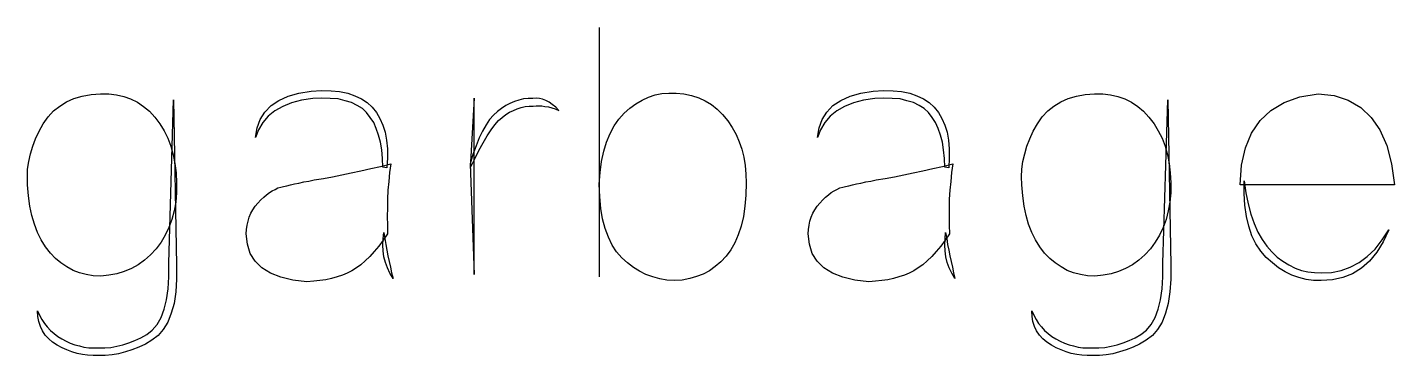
# Model space of a CAD drawing. Extents: x 0.07 to 9.24, y -0.23 to 0.92.
# Drawn here: x 4.549 to 9.244, y -0.228 to 0.9 of the extents above; entities that cross this region are included whole.
import ezdxf

# ---------------------------------------------------------------- set-up
doc = ezdxf.new("R2010")
doc.units = 0

msp = doc.modelspace()

# ---------------------------------------------------------------- linework, layer by layer
at = {"color": 0}
for p, q in [((6.512695, 0.900391, 0.5), (6.512695, 0.042969, 0.5)), ((4.708984, 0.65625, 0.5), (4.737305, 0.664063, 0.5)), ((4.737305, 0.664063, 0.5), (4.767578, 0.669922, 0.5)), ((4.767578, 0.669922, 0.5), (4.799805, 0.671875, 0.5)), ((4.799805, 0.671875, 0.5), (4.828125, 0.671875, 0.5)), ((4.828125, 0.671875, 0.5), (4.854492, 0.668945, 0.5)), ((4.854492, 0.668945, 0.5), (4.879883, 0.663086, 0.5)), ((4.879883, 0.663086, 0.5), (4.90332, 0.655273, 0.5)), ((5.412109, 0.649414, 0.5), (5.444336, 0.664063, 0.5)), ((5.444336, 0.664063, 0.5), (5.481445, 0.674805, 0.5)), ((5.481445, 0.674805, 0.5), (5.523438, 0.681641, 0.5)), ((5.523438, 0.681641, 0.5), (5.558594, 0.683594, 0.5)), ((5.558594, 0.683594, 0.5), (5.591797, 0.682617, 0.5)), ((5.591797, 0.682617, 0.5), (5.621094, 0.679688, 0.5)), ((5.621094, 0.679688, 0.5), (5.649414, 0.673828, 0.5)), ((5.649414, 0.673828, 0.5), (5.673828, 0.665039, 0.5)), ((5.673828, 0.665039, 0.5), (5.696289, 0.654297, 0.5)), ((6.660156, 0.650391, 0.5), (6.681641, 0.660156, 0.5)), ((6.681641, 0.660156, 0.5), (6.705078, 0.667969, 0.5)), ((6.705078, 0.667969, 0.5), (6.727539, 0.672852, 0.5)), ((6.727539, 0.672852, 0.5), (6.751953, 0.674805, 0.5)), ((6.751953, 0.674805, 0.5), (6.777344, 0.674805, 0.5)), ((6.777344, 0.674805, 0.5), (6.803711, 0.671875, 0.5)), ((6.803711, 0.671875, 0.5), (6.830078, 0.666016, 0.5)), ((6.830078, 0.666016, 0.5), (6.854492, 0.658203, 0.5)), ((6.854492, 0.658203, 0.5), (6.876953, 0.647461, 0.5)), ((7.341797, 0.649414, 0.5), (7.374023, 0.664063, 0.5)), ((7.374023, 0.664063, 0.5), (7.411133, 0.674805, 0.5)), ((7.411133, 0.674805, 0.5), (7.453125, 0.681641, 0.5)), ((7.453125, 0.681641, 0.5), (7.488281, 0.683594, 0.5)), ((7.488281, 0.683594, 0.5), (7.521484, 0.682617, 0.5)), ((7.521484, 0.682617, 0.5), (7.550781, 0.679688, 0.5)), ((7.550781, 0.679688, 0.5), (7.579102, 0.673828, 0.5)), ((7.579102, 0.673828, 0.5), (7.603516, 0.665039, 0.5)), ((7.603516, 0.665039, 0.5), (7.625977, 0.654297, 0.5)), ((8.123047, 0.65625, 0.5), (8.151367, 0.664063, 0.5)), ((8.151367, 0.664063, 0.5), (8.181641, 0.669922, 0.5)), ((8.181641, 0.669922, 0.5), (8.213867, 0.671875, 0.5)), ((8.213867, 0.671875, 0.5), (8.242188, 0.671875, 0.5)), ((8.242188, 0.671875, 0.5), (8.268555, 0.668945, 0.5)), ((8.268555, 0.668945, 0.5), (8.293945, 0.663086, 0.5)), ((8.293945, 0.663086, 0.5), (8.317383, 0.655273, 0.5)), ((8.865234, 0.642578, 0.5), (8.918945, 0.661133, 0.5)), ((8.918945, 0.661133, 0.5), (8.981445, 0.671875, 0.5)), ((8.981445, 0.671875, 0.5), (9.036133, 0.666016, 0.5)), ((9.036133, 0.666016, 0.5), (9.084961, 0.650391, 0.5)), ((4.620117, 0.592773, 0.5), (4.638672, 0.613281, 0.5)), ((4.638672, 0.613281, 0.5), (4.660156, 0.629883, 0.5)), ((4.660156, 0.629883, 0.5), (4.683594, 0.644531, 0.5)), ((4.683594, 0.644531, 0.5), (4.708984, 0.65625, 0.5)), ((4.90332, 0.655273, 0.5), (4.926758, 0.643555, 0.5)), ((4.926758, 0.643555, 0.5), (4.948242, 0.628906, 0.5)), ((4.948242, 0.628906, 0.5), (4.967773, 0.612305, 0.5)), ((4.967773, 0.612305, 0.5), (4.986328, 0.591797, 0.5)), ((5.03418, 0.089844, 0.5), (5.050781, 0.651367, 0.5)), ((5.050781, 0.651367, 0.5), (5.061523, 0.083008, 0.5)), ((5.364258, 0.609375, 0.5), (5.385742, 0.631836, 0.5)), ((5.398438, 0.613281, 0.5), (5.375977, 0.594727, 0.5)), ((5.385742, 0.631836, 0.5), (5.412109, 0.649414, 0.5)), ((5.425781, 0.628906, 0.5), (5.398438, 0.613281, 0.5)), ((5.456055, 0.640625, 0.5), (5.425781, 0.628906, 0.5)), ((5.490234, 0.650391, 0.5), (5.456055, 0.640625, 0.5)), ((5.529297, 0.65625, 0.5), (5.490234, 0.650391, 0.5)), ((5.560547, 0.657227, 0.5), (5.529297, 0.65625, 0.5)), ((5.588867, 0.65625, 0.5), (5.560547, 0.657227, 0.5)), ((5.616211, 0.654297, 0.5), (5.588867, 0.65625, 0.5)), ((5.639648, 0.648438, 0.5), (5.616211, 0.654297, 0.5)), ((5.662109, 0.641602, 0.5), (5.639648, 0.648438, 0.5)), ((5.681641, 0.631836, 0.5), (5.662109, 0.641602, 0.5)), ((5.699219, 0.621094, 0.5), (5.681641, 0.631836, 0.5)), ((5.696289, 0.654297, 0.5), (5.71582, 0.641602, 0.5)), ((5.713867, 0.607422, 0.5), (5.699219, 0.621094, 0.5)), ((5.71582, 0.641602, 0.5), (5.733398, 0.625977, 0.5)), ((5.733398, 0.625977, 0.5), (5.748047, 0.607422, 0.5)), ((6.083008, 0.657227, 0.5), (6.069336, 0.416016, 0.5)), ((6.083008, 0.051758, 0.5), (6.083008, 0.657227, 0.5)), ((6.163086, 0.611328, 0.5), (6.149414, 0.598633, 0.5)), ((6.176758, 0.62207, 0.5), (6.163086, 0.611328, 0.5)), ((6.191406, 0.631836, 0.5), (6.176758, 0.62207, 0.5)), ((6.206055, 0.638672, 0.5), (6.191406, 0.631836, 0.5)), ((6.205078, 0.608398, 0.5), (6.217773, 0.615234, 0.5)), ((6.22168, 0.645508, 0.5), (6.206055, 0.638672, 0.5)), ((6.217773, 0.615234, 0.5), (6.230469, 0.620117, 0.5)), ((6.236328, 0.650391, 0.5), (6.22168, 0.645508, 0.5)), ((6.230469, 0.620117, 0.5), (6.244141, 0.625, 0.5)), ((6.25293, 0.654297, 0.5), (6.236328, 0.650391, 0.5)), ((6.244141, 0.625, 0.5), (6.257813, 0.62793, 0.5)), ((6.268555, 0.65625, 0.5), (6.25293, 0.654297, 0.5)), ((6.257813, 0.62793, 0.5), (6.272461, 0.629883, 0.5)), ((6.285156, 0.65625, 0.5), (6.268555, 0.65625, 0.5)), ((6.272461, 0.629883, 0.5), (6.286133, 0.629883, 0.5)), ((6.295898, 0.657227, 0.5), (6.285156, 0.65625, 0.5)), ((6.286133, 0.629883, 0.5), (6.295898, 0.630859, 0.5)), ((6.307617, 0.65625, 0.5), (6.295898, 0.657227, 0.5)), ((6.295898, 0.630859, 0.5), (6.305664, 0.630859, 0.5)), ((6.305664, 0.630859, 0.5), (6.31543, 0.630859, 0.5)), ((6.318359, 0.65332, 0.5), (6.307617, 0.65625, 0.5)), ((6.31543, 0.630859, 0.5), (6.326172, 0.628906, 0.5)), ((6.329102, 0.649414, 0.5), (6.318359, 0.65332, 0.5)), ((6.326172, 0.628906, 0.5), (6.337891, 0.626953, 0.5)), ((6.34082, 0.643555, 0.5), (6.329102, 0.649414, 0.5)), ((6.337891, 0.626953, 0.5), (6.349609, 0.624023, 0.5)), ((6.351563, 0.635742, 0.5), (6.34082, 0.643555, 0.5)), ((6.349609, 0.624023, 0.5), (6.361328, 0.620117, 0.5)), ((6.363281, 0.625977, 0.5), (6.351563, 0.635742, 0.5)), ((6.361328, 0.620117, 0.5), (6.374023, 0.615234, 0.5)), ((6.374023, 0.615234, 0.5), (6.363281, 0.625977, 0.5)), ((6.598633, 0.605469, 0.5), (6.618164, 0.623047, 0.5)), ((6.618164, 0.623047, 0.5), (6.638672, 0.637695, 0.5)), ((6.638672, 0.637695, 0.5), (6.660156, 0.650391, 0.5)), ((6.876953, 0.647461, 0.5), (6.898438, 0.634766, 0.5)), ((6.898438, 0.634766, 0.5), (6.917969, 0.619141, 0.5)), ((6.917969, 0.619141, 0.5), (6.936523, 0.600586, 0.5)), ((7.293945, 0.609375, 0.5), (7.31543, 0.631836, 0.5)), ((7.328125, 0.613281, 0.5), (7.305664, 0.594727, 0.5)), ((7.31543, 0.631836, 0.5), (7.341797, 0.649414, 0.5)), ((7.355469, 0.628906, 0.5), (7.328125, 0.613281, 0.5)), ((7.385742, 0.640625, 0.5), (7.355469, 0.628906, 0.5)), ((7.419922, 0.650391, 0.5), (7.385742, 0.640625, 0.5)), ((7.458984, 0.65625, 0.5), (7.419922, 0.650391, 0.5)), ((7.490234, 0.657227, 0.5), (7.458984, 0.65625, 0.5)), ((7.518555, 0.65625, 0.5), (7.490234, 0.657227, 0.5)), ((7.545898, 0.654297, 0.5), (7.518555, 0.65625, 0.5)), ((7.569336, 0.648438, 0.5), (7.545898, 0.654297, 0.5)), ((7.591797, 0.641602, 0.5), (7.569336, 0.648438, 0.5)), ((7.611328, 0.631836, 0.5), (7.591797, 0.641602, 0.5)), ((7.628906, 0.621094, 0.5), (7.611328, 0.631836, 0.5)), ((7.625977, 0.654297, 0.5), (7.645508, 0.641602, 0.5)), ((7.643555, 0.607422, 0.5), (7.628906, 0.621094, 0.5)), ((7.645508, 0.641602, 0.5), (7.663086, 0.625977, 0.5)), ((7.663086, 0.625977, 0.5), (7.677734, 0.607422, 0.5)), ((8.03418, 0.592773, 0.5), (8.052734, 0.613281, 0.5)), ((8.052734, 0.613281, 0.5), (8.074219, 0.629883, 0.5)), ((8.074219, 0.629883, 0.5), (8.097656, 0.644531, 0.5)), ((8.097656, 0.644531, 0.5), (8.123047, 0.65625, 0.5)), ((8.317383, 0.655273, 0.5), (8.34082, 0.643555, 0.5)), ((8.34082, 0.643555, 0.5), (8.362305, 0.628906, 0.5)), ((8.362305, 0.628906, 0.5), (8.381836, 0.612305, 0.5)), ((8.381836, 0.612305, 0.5), (8.400391, 0.591797, 0.5)), ((8.448242, 0.089844, 0.5), (8.464844, 0.651367, 0.5)), ((8.464844, 0.651367, 0.5), (8.475586, 0.083008, 0.5)), ((8.782227, 0.580078, 0.5), (8.819336, 0.615234, 0.5)), ((8.819336, 0.615234, 0.5), (8.865234, 0.642578, 0.5)), ((9.084961, 0.650391, 0.5), (9.12793, 0.625, 0.5)), ((9.12793, 0.625, 0.5), (9.163086, 0.59082, 0.5)), ((4.588867, 0.543945, 0.5), (4.603516, 0.568359, 0.5)), ((4.603516, 0.568359, 0.5), (4.620117, 0.592773, 0.5)), ((4.986328, 0.591797, 0.5), (5.003906, 0.569336, 0.5)), ((5.003906, 0.569336, 0.5), (5.018555, 0.544922, 0.5)), ((5.337891, 0.554688, 0.5), (5.348633, 0.583984, 0.5)), ((5.357422, 0.573242, 0.5), (5.342773, 0.548828, 0.5)), ((5.348633, 0.583984, 0.5), (5.364258, 0.609375, 0.5)), ((5.375977, 0.594727, 0.5), (5.357422, 0.573242, 0.5)), ((5.726563, 0.59082, 0.5), (5.713867, 0.607422, 0.5)), ((5.738281, 0.573242, 0.5), (5.726563, 0.59082, 0.5)), ((5.74707, 0.552734, 0.5), (5.738281, 0.573242, 0.5)), ((5.748047, 0.607422, 0.5), (5.759766, 0.586914, 0.5)), ((5.759766, 0.586914, 0.5), (5.769531, 0.564453, 0.5)), ((5.769531, 0.564453, 0.5), (5.777344, 0.540039, 0.5)), ((6.124023, 0.56543, 0.5), (6.111328, 0.543945, 0.5)), ((6.135742, 0.583984, 0.5), (6.124023, 0.56543, 0.5)), ((6.149414, 0.598633, 0.5), (6.135742, 0.583984, 0.5)), ((6.141602, 0.547852, 0.5), (6.154297, 0.56543, 0.5)), ((6.154297, 0.56543, 0.5), (6.166992, 0.580078, 0.5)), ((6.166992, 0.580078, 0.5), (6.179688, 0.59082, 0.5)), ((6.179688, 0.59082, 0.5), (6.192383, 0.600586, 0.5)), ((6.192383, 0.600586, 0.5), (6.205078, 0.608398, 0.5)), ((6.563477, 0.561523, 0.5), (6.580078, 0.584961, 0.5)), ((6.580078, 0.584961, 0.5), (6.598633, 0.605469, 0.5)), ((6.936523, 0.600586, 0.5), (6.954102, 0.579102, 0.5)), ((6.954102, 0.579102, 0.5), (6.969727, 0.556641, 0.5)), ((7.267578, 0.554688, 0.5), (7.27832, 0.583984, 0.5)), ((7.287109, 0.573242, 0.5), (7.272461, 0.548828, 0.5)), ((7.27832, 0.583984, 0.5), (7.293945, 0.609375, 0.5)), ((7.305664, 0.594727, 0.5), (7.287109, 0.573242, 0.5)), ((7.65625, 0.59082, 0.5), (7.643555, 0.607422, 0.5)), ((7.667969, 0.573242, 0.5), (7.65625, 0.59082, 0.5)), ((7.676758, 0.552734, 0.5), (7.667969, 0.573242, 0.5)), ((7.677734, 0.607422, 0.5), (7.689453, 0.586914, 0.5)), ((7.689453, 0.586914, 0.5), (7.699219, 0.564453, 0.5)), ((7.699219, 0.564453, 0.5), (7.707031, 0.540039, 0.5)), ((8.00293, 0.543945, 0.5), (8.017578, 0.568359, 0.5)), ((8.017578, 0.568359, 0.5), (8.03418, 0.592773, 0.5)), ((8.400391, 0.591797, 0.5), (8.417969, 0.569336, 0.5)), ((8.417969, 0.569336, 0.5), (8.432617, 0.544922, 0.5)), ((8.75293, 0.537109, 0.5), (8.782227, 0.580078, 0.5)), ((9.163086, 0.59082, 0.5), (9.193359, 0.547852, 0.5)), ((4.567383, 0.492188, 0.5), (4.577148, 0.517578, 0.5)), ((4.577148, 0.517578, 0.5), (4.588867, 0.543945, 0.5)), ((5.018555, 0.544922, 0.5), (5.03125, 0.519531, 0.5)), ((5.03125, 0.519531, 0.5), (5.041992, 0.492188, 0.5)), ((5.332031, 0.521484, 0.5), (5.337891, 0.554688, 0.5)), ((5.342773, 0.548828, 0.5), (5.332031, 0.521484, 0.5)), ((5.754883, 0.530273, 0.5), (5.74707, 0.552734, 0.5)), ((5.761719, 0.505859, 0.5), (5.754883, 0.530273, 0.5)), ((5.777344, 0.540039, 0.5), (5.782227, 0.512695, 0.5)), ((6.100586, 0.520508, 0.5), (6.089844, 0.493164, 0.5)), ((6.111328, 0.543945, 0.5), (6.100586, 0.520508, 0.5)), ((6.114258, 0.503906, 0.5), (6.12793, 0.527344, 0.5)), ((6.12793, 0.527344, 0.5), (6.141602, 0.547852, 0.5)), ((6.538086, 0.505859, 0.5), (6.549805, 0.535156, 0.5)), ((6.549805, 0.535156, 0.5), (6.563477, 0.561523, 0.5)), ((6.969727, 0.556641, 0.5), (6.982422, 0.532227, 0.5)), ((6.982422, 0.532227, 0.5), (6.993164, 0.506836, 0.5)), ((7.261719, 0.521484, 0.5), (7.267578, 0.554688, 0.5)), ((7.272461, 0.548828, 0.5), (7.261719, 0.521484, 0.5)), ((7.68457, 0.530273, 0.5), (7.676758, 0.552734, 0.5)), ((7.691406, 0.505859, 0.5), (7.68457, 0.530273, 0.5)), ((7.707031, 0.540039, 0.5), (7.711914, 0.512695, 0.5)), ((7.981445, 0.492188, 0.5), (7.991211, 0.517578, 0.5)), ((7.991211, 0.517578, 0.5), (8.00293, 0.543945, 0.5)), ((8.432617, 0.544922, 0.5), (8.445313, 0.519531, 0.5)), ((8.445313, 0.519531, 0.5), (8.456055, 0.492188, 0.5)), ((8.731445, 0.486328, 0.5), (8.75293, 0.537109, 0.5)), ((9.193359, 0.547852, 0.5), (9.216797, 0.494141, 0.5)), ((4.55957, 0.46582, 0.5), (4.567383, 0.492188, 0.5)), ((5.041992, 0.492188, 0.5), (5.049805, 0.462891, 0.5)), ((5.765625, 0.479492, 0.5), (5.761719, 0.505859, 0.5)), ((5.768555, 0.450195, 0.5), (5.765625, 0.479492, 0.5)), ((5.782227, 0.512695, 0.5), (5.785156, 0.483398, 0.5)), ((5.785156, 0.483398, 0.5), (5.785156, 0.452148, 0.5)), ((6.089844, 0.493164, 0.5), (6.079102, 0.463867, 0.5)), ((6.084961, 0.448242, 0.5), (6.099609, 0.477539, 0.5)), ((6.099609, 0.477539, 0.5), (6.114258, 0.503906, 0.5)), ((6.520508, 0.439453, 0.5), (6.52832, 0.474609, 0.5)), ((6.52832, 0.474609, 0.5), (6.538086, 0.505859, 0.5)), ((6.993164, 0.506836, 0.5), (7.00293, 0.481445, 0.5)), ((7.00293, 0.481445, 0.5), (7.009766, 0.454102, 0.5)), ((7.695313, 0.479492, 0.5), (7.691406, 0.505859, 0.5)), ((7.698242, 0.450195, 0.5), (7.695313, 0.479492, 0.5)), ((7.711914, 0.512695, 0.5), (7.714844, 0.483398, 0.5)), ((7.714844, 0.483398, 0.5), (7.714844, 0.452148, 0.5)), ((7.973633, 0.46582, 0.5), (7.981445, 0.492188, 0.5)), ((8.456055, 0.492188, 0.5), (8.463867, 0.462891, 0.5)), ((8.71875, 0.426758, 0.5), (8.731445, 0.486328, 0.5)), ((9.216797, 0.494141, 0.5), (9.233398, 0.431641, 0.5)), ((4.549805, 0.413086, 0.5), (4.553711, 0.439453, 0.5)), ((4.553711, 0.439453, 0.5), (4.55957, 0.46582, 0.5)), ((5.049805, 0.462891, 0.5), (5.055664, 0.432617, 0.5)), ((5.055664, 0.432617, 0.5), (5.05957, 0.400391, 0.5)), ((5.728516, 0.415039, 0.5), (5.761719, 0.422852, 0.5)), ((5.761719, 0.422852, 0.5), (5.796875, 0.431641, 0.5)), ((5.769531, 0.419922, 0.5), (5.768555, 0.450195, 0.5)), ((5.785156, 0.452148, 0.5), (5.783203, 0.417969, 0.5)), ((5.796875, 0.431641, 0.5), (5.792969, 0.401367, 0.5)), ((6.079102, 0.463867, 0.5), (6.069336, 0.431641, 0.5)), ((6.069336, 0.416016, 0.5), (6.084961, 0.448242, 0.5)), ((6.069336, 0.431641, 0.5), (6.083008, 0.051758, 0.5)), ((6.515625, 0.401367, 0.5), (6.520508, 0.439453, 0.5)), ((7.009766, 0.454102, 0.5), (7.013672, 0.425781, 0.5)), ((7.013672, 0.425781, 0.5), (7.016602, 0.396484, 0.5)), ((7.658203, 0.415039, 0.5), (7.691406, 0.422852, 0.5)), ((7.691406, 0.422852, 0.5), (7.726563, 0.431641, 0.5)), ((7.699219, 0.419922, 0.5), (7.698242, 0.450195, 0.5)), ((7.714844, 0.452148, 0.5), (7.712891, 0.417969, 0.5)), ((7.726563, 0.431641, 0.5), (7.722656, 0.401367, 0.5)), ((7.963867, 0.413086, 0.5), (7.967773, 0.439453, 0.5)), ((7.967773, 0.439453, 0.5), (7.973633, 0.46582, 0.5)), ((8.463867, 0.462891, 0.5), (8.469727, 0.432617, 0.5)), ((8.469727, 0.432617, 0.5), (8.473633, 0.400391, 0.5)), ((8.713867, 0.359375, 0.5), (8.71875, 0.426758, 0.5)), ((9.233398, 0.431641, 0.5), (9.244141, 0.359375, 0.5)), ((4.548828, 0.386719, 0.5), (4.549805, 0.413086, 0.5)), ((4.549805, 0.359375, 0.5), (4.548828, 0.386719, 0.5)), ((5.05957, 0.400391, 0.5), (5.061523, 0.366211, 0.5)), ((5.515625, 0.37207, 0.5), (5.53418, 0.375977, 0.5)), ((5.53418, 0.375977, 0.5), (5.56543, 0.380859, 0.5)), ((5.56543, 0.380859, 0.5), (5.59668, 0.386719, 0.5)), ((5.59668, 0.386719, 0.5), (5.628906, 0.393555, 0.5)), ((5.628906, 0.393555, 0.5), (5.661133, 0.400391, 0.5)), ((5.661133, 0.400391, 0.5), (5.694336, 0.407227, 0.5)), ((5.694336, 0.407227, 0.5), (5.728516, 0.415039, 0.5)), ((5.783203, 0.417969, 0.5), (5.769531, 0.419922, 0.5)), ((5.792969, 0.401367, 0.5), (5.790039, 0.371094, 0.5)), ((6.512695, 0.361328, 0.5), (6.515625, 0.401367, 0.5)), ((7.016602, 0.396484, 0.5), (7.017578, 0.366211, 0.5)), ((7.445313, 0.37207, 0.5), (7.463867, 0.375977, 0.5)), ((7.463867, 0.375977, 0.5), (7.495117, 0.380859, 0.5)), ((7.495117, 0.380859, 0.5), (7.526367, 0.386719, 0.5)), ((7.526367, 0.386719, 0.5), (7.558594, 0.393555, 0.5)), ((7.558594, 0.393555, 0.5), (7.59082, 0.400391, 0.5)), ((7.59082, 0.400391, 0.5), (7.624023, 0.407227, 0.5)), ((7.624023, 0.407227, 0.5), (7.658203, 0.415039, 0.5)), ((7.712891, 0.417969, 0.5), (7.699219, 0.419922, 0.5)), ((7.722656, 0.401367, 0.5), (7.719727, 0.371094, 0.5)), ((7.962891, 0.386719, 0.5), (7.963867, 0.413086, 0.5)), ((7.963867, 0.359375, 0.5), (7.962891, 0.386719, 0.5)), ((8.473633, 0.400391, 0.5), (8.475586, 0.366211, 0.5)), ((4.552734, 0.321289, 0.5), (4.549805, 0.359375, 0.5)), ((5.061523, 0.332031, 0.5), (5.058594, 0.299805, 0.5)), ((5.061523, 0.366211, 0.5), (5.061523, 0.332031, 0.5)), ((5.370117, 0.325195, 0.5), (5.379883, 0.333008, 0.5)), ((5.379883, 0.333008, 0.5), (5.389648, 0.338867, 0.5)), ((5.389648, 0.338867, 0.5), (5.399414, 0.34375, 0.5)), ((5.399414, 0.34375, 0.5), (5.40918, 0.348633, 0.5)), ((5.40918, 0.348633, 0.5), (5.418945, 0.351563, 0.5)), ((5.418945, 0.351563, 0.5), (5.428711, 0.353516, 0.5)), ((5.428711, 0.353516, 0.5), (5.44043, 0.356445, 0.5)), ((5.44043, 0.356445, 0.5), (5.452148, 0.359375, 0.5)), ((5.452148, 0.359375, 0.5), (5.466797, 0.362305, 0.5)), ((5.466797, 0.362305, 0.5), (5.481445, 0.365234, 0.5)), ((5.481445, 0.365234, 0.5), (5.498047, 0.369141, 0.5)), ((5.498047, 0.369141, 0.5), (5.515625, 0.37207, 0.5)), ((5.787109, 0.34082, 0.5), (5.785156, 0.310547, 0.5)), ((5.790039, 0.371094, 0.5), (5.787109, 0.34082, 0.5)), ((6.514648, 0.318359, 0.5), (6.512695, 0.361328, 0.5)), ((7.017578, 0.366211, 0.5), (7.015625, 0.324219, 0.5)), ((7.299805, 0.325195, 0.5), (7.30957, 0.333008, 0.5)), ((7.30957, 0.333008, 0.5), (7.319336, 0.338867, 0.5)), ((7.319336, 0.338867, 0.5), (7.329102, 0.34375, 0.5)), ((7.329102, 0.34375, 0.5), (7.338867, 0.348633, 0.5)), ((7.338867, 0.348633, 0.5), (7.348633, 0.351563, 0.5)), ((7.348633, 0.351563, 0.5), (7.358398, 0.353516, 0.5)), ((7.358398, 0.353516, 0.5), (7.370117, 0.356445, 0.5)), ((7.370117, 0.356445, 0.5), (7.381836, 0.359375, 0.5)), ((7.381836, 0.359375, 0.5), (7.396484, 0.362305, 0.5)), ((7.396484, 0.362305, 0.5), (7.411133, 0.365234, 0.5)), ((7.411133, 0.365234, 0.5), (7.427734, 0.369141, 0.5)), ((7.427734, 0.369141, 0.5), (7.445313, 0.37207, 0.5)), ((7.716797, 0.34082, 0.5), (7.714844, 0.310547, 0.5)), ((7.719727, 0.371094, 0.5), (7.716797, 0.34082, 0.5)), ((7.966797, 0.321289, 0.5), (7.963867, 0.359375, 0.5)), ((8.475586, 0.332031, 0.5), (8.472656, 0.299805, 0.5)), ((8.475586, 0.366211, 0.5), (8.475586, 0.332031, 0.5)), ((9.244141, 0.359375, 0.5), (8.713867, 0.359375, 0.5)), ((8.727539, 0.329102, 0.5), (8.727539, 0.373047, 0.5)), ((8.727539, 0.373047, 0.5), (8.733398, 0.332031, 0.5)), ((8.729492, 0.289063, 0.5), (8.727539, 0.329102, 0.5)), ((8.733398, 0.332031, 0.5), (8.741211, 0.293945, 0.5)), ((4.557617, 0.286133, 0.5), (4.552734, 0.321289, 0.5)), ((4.564453, 0.253906, 0.5), (4.557617, 0.286133, 0.5)), ((5.058594, 0.299805, 0.5), (5.052734, 0.269531, 0.5)), ((5.323242, 0.273438, 0.5), (5.331055, 0.286133, 0.5)), ((5.331055, 0.286133, 0.5), (5.34082, 0.296875, 0.5)), ((5.34082, 0.296875, 0.5), (5.350586, 0.307617, 0.5)), ((5.350586, 0.307617, 0.5), (5.360352, 0.317383, 0.5)), ((5.360352, 0.317383, 0.5), (5.370117, 0.325195, 0.5)), ((5.785156, 0.310547, 0.5), (5.785156, 0.280273, 0.5)), ((6.518555, 0.27832, 0.5), (6.514648, 0.318359, 0.5)), ((7.012695, 0.286133, 0.5), (7.007813, 0.25, 0.5)), ((7.015625, 0.324219, 0.5), (7.012695, 0.286133, 0.5)), ((7.25293, 0.273438, 0.5), (7.260742, 0.286133, 0.5)), ((7.260742, 0.286133, 0.5), (7.270508, 0.296875, 0.5)), ((7.270508, 0.296875, 0.5), (7.280273, 0.307617, 0.5)), ((7.280273, 0.307617, 0.5), (7.290039, 0.317383, 0.5)), ((7.290039, 0.317383, 0.5), (7.299805, 0.325195, 0.5)), ((7.714844, 0.310547, 0.5), (7.714844, 0.280273, 0.5)), ((7.97168, 0.286133, 0.5), (7.966797, 0.321289, 0.5)), ((7.978516, 0.253906, 0.5), (7.97168, 0.286133, 0.5)), ((8.472656, 0.299805, 0.5), (8.466797, 0.269531, 0.5)), ((8.735352, 0.250977, 0.5), (8.729492, 0.289063, 0.5)), ((8.741211, 0.293945, 0.5), (8.75, 0.258789, 0.5)), ((4.573242, 0.223633, 0.5), (4.564453, 0.253906, 0.5)), ((5.044922, 0.240234, 0.5), (5.035156, 0.212891, 0.5)), ((5.052734, 0.269531, 0.5), (5.044922, 0.240234, 0.5)), ((5.306641, 0.234375, 0.5), (5.310547, 0.248047, 0.5)), ((5.310547, 0.248047, 0.5), (5.316406, 0.261719, 0.5)), ((5.316406, 0.261719, 0.5), (5.323242, 0.273438, 0.5)), ((5.785156, 0.280273, 0.5), (5.78418, 0.25, 0.5)), ((5.78418, 0.25, 0.5), (5.785156, 0.220703, 0.5)), ((6.524414, 0.242188, 0.5), (6.518555, 0.27832, 0.5)), ((6.533203, 0.208984, 0.5), (6.524414, 0.242188, 0.5)), ((7.007813, 0.25, 0.5), (7, 0.217773, 0.5)), ((7.236328, 0.234375, 0.5), (7.240234, 0.248047, 0.5)), ((7.240234, 0.248047, 0.5), (7.246094, 0.261719, 0.5)), ((7.246094, 0.261719, 0.5), (7.25293, 0.273438, 0.5)), ((7.714844, 0.280273, 0.5), (7.713867, 0.25, 0.5)), ((7.713867, 0.25, 0.5), (7.714844, 0.220703, 0.5)), ((7.987305, 0.223633, 0.5), (7.978516, 0.253906, 0.5)), ((8.458984, 0.240234, 0.5), (8.449219, 0.212891, 0.5)), ((8.466797, 0.269531, 0.5), (8.458984, 0.240234, 0.5)), ((8.743164, 0.216797, 0.5), (8.735352, 0.250977, 0.5)), ((8.75, 0.258789, 0.5), (8.761719, 0.226563, 0.5)), ((4.583984, 0.195313, 0.5), (4.573242, 0.223633, 0.5)), ((4.59668, 0.169922, 0.5), (4.583984, 0.195313, 0.5)), ((5.035156, 0.212891, 0.5), (5.022461, 0.186523, 0.5)), ((5.300781, 0.19043, 0.5), (5.301758, 0.206055, 0.5)), ((5.304688, 0.155273, 0.5), (5.300781, 0.19043, 0.5)), ((5.301758, 0.206055, 0.5), (5.303711, 0.220703, 0.5)), ((5.303711, 0.220703, 0.5), (5.306641, 0.234375, 0.5)), ((5.770508, 0.173828, 0.5), (5.772461, 0.195313, 0.5)), ((5.786133, 0.19043, 0.5), (5.770508, 0.168945, 0.5)), ((5.772461, 0.195313, 0.5), (5.776367, 0.174805, 0.5)), ((5.785156, 0.220703, 0.5), (5.786133, 0.19043, 0.5)), ((6.543945, 0.179688, 0.5), (6.533203, 0.208984, 0.5)), ((7, 0.217773, 0.5), (6.990234, 0.1875, 0.5)), ((7.230469, 0.19043, 0.5), (7.231445, 0.206055, 0.5)), ((7.234375, 0.155273, 0.5), (7.230469, 0.19043, 0.5)), ((7.231445, 0.206055, 0.5), (7.233398, 0.220703, 0.5)), ((7.233398, 0.220703, 0.5), (7.236328, 0.234375, 0.5)), ((7.700195, 0.173828, 0.5), (7.702148, 0.195313, 0.5)), ((7.71582, 0.19043, 0.5), (7.700195, 0.168945, 0.5)), ((7.702148, 0.195313, 0.5), (7.706055, 0.174805, 0.5)), ((7.714844, 0.220703, 0.5), (7.71582, 0.19043, 0.5)), ((7.998047, 0.195313, 0.5), (7.987305, 0.223633, 0.5)), ((8.010742, 0.169922, 0.5), (7.998047, 0.195313, 0.5)), ((8.449219, 0.212891, 0.5), (8.436523, 0.186523, 0.5)), ((8.753906, 0.18457, 0.5), (8.743164, 0.216797, 0.5)), ((8.761719, 0.226563, 0.5), (8.774414, 0.197266, 0.5)), ((8.774414, 0.197266, 0.5), (8.789063, 0.171875, 0.5)), ((9.201172, 0.169922, 0.5), (9.224609, 0.205078, 0.5)), ((9.224609, 0.205078, 0.5), (9.205078, 0.163086, 0.5)), ((4.611328, 0.146484, 0.5), (4.59668, 0.169922, 0.5)), ((4.62793, 0.125, 0.5), (4.611328, 0.146484, 0.5)), ((5.007813, 0.162109, 0.5), (4.991211, 0.139648, 0.5)), ((5.022461, 0.186523, 0.5), (5.007813, 0.162109, 0.5)), ((5.314453, 0.123047, 0.5), (5.304688, 0.155273, 0.5)), ((5.755859, 0.148438, 0.5), (5.740234, 0.129883, 0.5)), ((5.770508, 0.168945, 0.5), (5.755859, 0.148438, 0.5)), ((5.769531, 0.152344, 0.5), (5.770508, 0.173828, 0.5)), ((5.770508, 0.132813, 0.5), (5.769531, 0.152344, 0.5)), ((5.776367, 0.174805, 0.5), (5.779297, 0.154297, 0.5)), ((5.779297, 0.154297, 0.5), (5.783203, 0.134766, 0.5)), ((6.557617, 0.152344, 0.5), (6.543945, 0.179688, 0.5)), ((6.572266, 0.128906, 0.5), (6.557617, 0.152344, 0.5)), ((6.978516, 0.160156, 0.5), (6.964844, 0.135742, 0.5)), ((6.990234, 0.1875, 0.5), (6.978516, 0.160156, 0.5)), ((7.244141, 0.123047, 0.5), (7.234375, 0.155273, 0.5)), ((7.685547, 0.148438, 0.5), (7.669922, 0.129883, 0.5)), ((7.700195, 0.168945, 0.5), (7.685547, 0.148438, 0.5)), ((7.699219, 0.152344, 0.5), (7.700195, 0.173828, 0.5)), ((7.700195, 0.132813, 0.5), (7.699219, 0.152344, 0.5)), ((7.706055, 0.174805, 0.5), (7.708984, 0.154297, 0.5)), ((7.708984, 0.154297, 0.5), (7.712891, 0.134766, 0.5)), ((8.025391, 0.146484, 0.5), (8.010742, 0.169922, 0.5)), ((8.041992, 0.125, 0.5), (8.025391, 0.146484, 0.5)), ((8.421875, 0.162109, 0.5), (8.405273, 0.139648, 0.5)), ((8.436523, 0.186523, 0.5), (8.421875, 0.162109, 0.5)), ((8.767578, 0.15625, 0.5), (8.753906, 0.18457, 0.5)), ((8.78418, 0.131836, 0.5), (8.767578, 0.15625, 0.5)), ((8.789063, 0.171875, 0.5), (8.804688, 0.148438, 0.5)), ((8.804688, 0.148438, 0.5), (8.822266, 0.128906, 0.5)), ((9.176758, 0.138672, 0.5), (9.201172, 0.169922, 0.5)), ((9.205078, 0.163086, 0.5), (9.182617, 0.12793, 0.5)), ((4.645508, 0.106445, 0.5), (4.62793, 0.125, 0.5)), ((4.664063, 0.09082, 0.5), (4.645508, 0.106445, 0.5)), ((4.951172, 0.100586, 0.5), (4.929688, 0.084961, 0.5)), ((4.97168, 0.119141, 0.5), (4.951172, 0.100586, 0.5)), ((4.991211, 0.139648, 0.5), (4.97168, 0.119141, 0.5)), ((5.331055, 0.09668, 0.5), (5.314453, 0.123047, 0.5)), ((5.354492, 0.074219, 0.5), (5.331055, 0.09668, 0.5)), ((5.708984, 0.098633, 0.5), (5.694336, 0.084961, 0.5)), ((5.724609, 0.113281, 0.5), (5.708984, 0.098633, 0.5)), ((5.740234, 0.129883, 0.5), (5.724609, 0.113281, 0.5)), ((5.773438, 0.112305, 0.5), (5.770508, 0.132813, 0.5)), ((5.77832, 0.092773, 0.5), (5.773438, 0.112305, 0.5)), ((5.783203, 0.134766, 0.5), (5.787109, 0.115234, 0.5)), ((5.787109, 0.115234, 0.5), (5.791016, 0.095703, 0.5)), ((5.791016, 0.095703, 0.5), (5.795898, 0.076172, 0.5)), ((6.59082, 0.108398, 0.5), (6.572266, 0.128906, 0.5)), ((6.609375, 0.09082, 0.5), (6.59082, 0.108398, 0.5)), ((6.930664, 0.094727, 0.5), (6.911133, 0.079102, 0.5)), ((6.948242, 0.114258, 0.5), (6.930664, 0.094727, 0.5)), ((6.964844, 0.135742, 0.5), (6.948242, 0.114258, 0.5)), ((7.260742, 0.09668, 0.5), (7.244141, 0.123047, 0.5)), ((7.28418, 0.074219, 0.5), (7.260742, 0.09668, 0.5)), ((7.638672, 0.098633, 0.5), (7.624023, 0.084961, 0.5)), ((7.654297, 0.113281, 0.5), (7.638672, 0.098633, 0.5)), ((7.669922, 0.129883, 0.5), (7.654297, 0.113281, 0.5)), ((7.703125, 0.112305, 0.5), (7.700195, 0.132813, 0.5)), ((7.708008, 0.092773, 0.5), (7.703125, 0.112305, 0.5)), ((7.712891, 0.134766, 0.5), (7.716797, 0.115234, 0.5)), ((7.716797, 0.115234, 0.5), (7.720703, 0.095703, 0.5)), ((7.720703, 0.095703, 0.5), (7.725586, 0.076172, 0.5)), ((8.05957, 0.106445, 0.5), (8.041992, 0.125, 0.5)), ((8.078125, 0.09082, 0.5), (8.05957, 0.106445, 0.5)), ((8.365234, 0.100586, 0.5), (8.34375, 0.084961, 0.5)), ((8.385742, 0.119141, 0.5), (8.365234, 0.100586, 0.5)), ((8.405273, 0.139648, 0.5), (8.385742, 0.119141, 0.5)), ((8.802734, 0.109375, 0.5), (8.78418, 0.131836, 0.5)), ((8.824219, 0.09082, 0.5), (8.802734, 0.109375, 0.5)), ((8.822266, 0.128906, 0.5), (8.84082, 0.111328, 0.5)), ((8.84082, 0.111328, 0.5), (8.860352, 0.09668, 0.5)), ((8.860352, 0.09668, 0.5), (8.880859, 0.083984, 0.5)), ((9.12207, 0.092773, 0.5), (9.149414, 0.113281, 0.5)), ((9.158203, 0.097656, 0.5), (9.129883, 0.073242, 0.5)), ((9.149414, 0.113281, 0.5), (9.176758, 0.138672, 0.5)), ((9.182617, 0.12793, 0.5), (9.158203, 0.097656, 0.5)), ((4.68457, 0.077148, 0.5), (4.664063, 0.09082, 0.5)), ((4.706055, 0.06543, 0.5), (4.68457, 0.077148, 0.5)), ((4.727539, 0.056641, 0.5), (4.706055, 0.06543, 0.5)), ((4.750977, 0.050781, 0.5), (4.727539, 0.056641, 0.5)), ((4.775391, 0.046875, 0.5), (4.750977, 0.050781, 0.5)), ((4.829102, 0.048828, 0.5), (4.800781, 0.045898, 0.5)), ((4.856445, 0.053711, 0.5), (4.829102, 0.048828, 0.5)), ((4.881836, 0.061523, 0.5), (4.856445, 0.053711, 0.5)), ((4.90625, 0.072266, 0.5), (4.881836, 0.061523, 0.5)), ((4.929688, 0.084961, 0.5), (4.90625, 0.072266, 0.5)), ((5.03418, 0.042969, 0.5), (5.03418, 0.089844, 0.5)), ((5.061523, 0.083008, 0.5), (5.061523, 0.035156, 0.5)), ((5.383789, 0.055664, 0.5), (5.354492, 0.074219, 0.5)), ((5.418945, 0.041992, 0.5), (5.383789, 0.055664, 0.5)), ((5.630859, 0.048828, 0.5), (5.612305, 0.042969, 0.5)), ((5.647461, 0.055664, 0.5), (5.630859, 0.048828, 0.5)), ((5.663086, 0.064453, 0.5), (5.647461, 0.055664, 0.5)), ((5.678711, 0.074219, 0.5), (5.663086, 0.064453, 0.5)), ((5.694336, 0.084961, 0.5), (5.678711, 0.074219, 0.5)), ((5.785156, 0.074219, 0.5), (5.77832, 0.092773, 0.5)), ((5.793945, 0.055664, 0.5), (5.785156, 0.074219, 0.5)), ((5.804688, 0.038086, 0.5), (5.793945, 0.055664, 0.5)), ((5.795898, 0.076172, 0.5), (5.799805, 0.056641, 0.5)), ((5.799805, 0.056641, 0.5), (5.804688, 0.038086, 0.5)), ((6.629883, 0.075195, 0.5), (6.609375, 0.09082, 0.5)), ((6.651367, 0.0625, 0.5), (6.629883, 0.075195, 0.5)), ((6.672852, 0.051758, 0.5), (6.651367, 0.0625, 0.5)), ((6.696289, 0.042969, 0.5), (6.672852, 0.051758, 0.5)), ((6.870117, 0.052734, 0.5), (6.84668, 0.043945, 0.5)), ((6.891602, 0.064453, 0.5), (6.870117, 0.052734, 0.5)), ((6.911133, 0.079102, 0.5), (6.891602, 0.064453, 0.5)), ((7.313477, 0.055664, 0.5), (7.28418, 0.074219, 0.5)), ((7.348633, 0.041992, 0.5), (7.313477, 0.055664, 0.5)), ((7.560547, 0.048828, 0.5), (7.541992, 0.042969, 0.5)), ((7.577148, 0.055664, 0.5), (7.560547, 0.048828, 0.5)), ((7.592773, 0.064453, 0.5), (7.577148, 0.055664, 0.5)), ((7.608398, 0.074219, 0.5), (7.592773, 0.064453, 0.5)), ((7.624023, 0.084961, 0.5), (7.608398, 0.074219, 0.5)), ((7.714844, 0.074219, 0.5), (7.708008, 0.092773, 0.5)), ((7.723633, 0.055664, 0.5), (7.714844, 0.074219, 0.5)), ((7.734375, 0.038086, 0.5), (7.723633, 0.055664, 0.5)), ((7.725586, 0.076172, 0.5), (7.729492, 0.056641, 0.5)), ((7.729492, 0.056641, 0.5), (7.734375, 0.038086, 0.5)), ((8.098633, 0.077148, 0.5), (8.078125, 0.09082, 0.5)), ((8.120117, 0.06543, 0.5), (8.098633, 0.077148, 0.5)), ((8.141602, 0.056641, 0.5), (8.120117, 0.06543, 0.5)), ((8.165039, 0.050781, 0.5), (8.141602, 0.056641, 0.5)), ((8.189453, 0.046875, 0.5), (8.165039, 0.050781, 0.5)), ((8.243164, 0.048828, 0.5), (8.214844, 0.045898, 0.5)), ((8.270508, 0.053711, 0.5), (8.243164, 0.048828, 0.5)), ((8.295898, 0.061523, 0.5), (8.270508, 0.053711, 0.5)), ((8.320313, 0.072266, 0.5), (8.295898, 0.061523, 0.5)), ((8.34375, 0.084961, 0.5), (8.320313, 0.072266, 0.5)), ((8.448242, 0.042969, 0.5), (8.448242, 0.089844, 0.5)), ((8.475586, 0.083008, 0.5), (8.475586, 0.035156, 0.5)), ((8.845703, 0.074219, 0.5), (8.824219, 0.09082, 0.5)), ((8.868164, 0.060547, 0.5), (8.845703, 0.074219, 0.5)), ((8.891602, 0.048828, 0.5), (8.868164, 0.060547, 0.5)), ((8.880859, 0.083984, 0.5), (8.902344, 0.073242, 0.5)), ((8.915039, 0.041016, 0.5), (8.891602, 0.048828, 0.5)), ((8.902344, 0.073242, 0.5), (8.923828, 0.06543, 0.5)), ((8.923828, 0.06543, 0.5), (8.946289, 0.060547, 0.5)), ((8.946289, 0.060547, 0.5), (8.96875, 0.057617, 0.5)), ((8.96875, 0.057617, 0.5), (8.992188, 0.056641, 0.5)), ((8.992188, 0.056641, 0.5), (9.027344, 0.058594, 0.5)), ((9.027344, 0.058594, 0.5), (9.060547, 0.06543, 0.5)), ((9.060547, 0.06543, 0.5), (9.091797, 0.076172, 0.5)), ((9.099609, 0.053711, 0.5), (9.066406, 0.041016, 0.5)), ((9.091797, 0.076172, 0.5), (9.12207, 0.092773, 0.5)), ((9.129883, 0.073242, 0.5), (9.099609, 0.053711, 0.5)), ((4.800781, 0.045898, 0.5), (4.775391, 0.046875, 0.5)), ((5.026367, -0.036133, 0.5), (5.032227, 0.001953, 0.5)), ((5.032227, 0.001953, 0.5), (5.03418, 0.042969, 0.5)), ((5.061523, 0.035156, 0.5), (5.058594, -0.008789, 0.5)), ((5.460938, 0.032227, 0.5), (5.418945, 0.041992, 0.5)), ((5.508789, 0.026367, 0.5), (5.460938, 0.032227, 0.5)), ((5.532227, 0.02832, 0.5), (5.508789, 0.026367, 0.5)), ((5.553711, 0.030273, 0.5), (5.532227, 0.02832, 0.5)), ((5.574219, 0.033203, 0.5), (5.553711, 0.030273, 0.5)), ((5.59375, 0.037109, 0.5), (5.574219, 0.033203, 0.5)), ((5.612305, 0.042969, 0.5), (5.59375, 0.037109, 0.5)), ((6.720703, 0.036133, 0.5), (6.696289, 0.042969, 0.5)), ((6.745117, 0.032227, 0.5), (6.720703, 0.036133, 0.5)), ((6.771484, 0.030273, 0.5), (6.745117, 0.032227, 0.5)), ((6.797852, 0.032227, 0.5), (6.771484, 0.030273, 0.5)), ((6.823242, 0.037109, 0.5), (6.797852, 0.032227, 0.5)), ((6.84668, 0.043945, 0.5), (6.823242, 0.037109, 0.5)), ((7.390625, 0.032227, 0.5), (7.348633, 0.041992, 0.5)), ((7.438477, 0.026367, 0.5), (7.390625, 0.032227, 0.5)), ((7.461914, 0.02832, 0.5), (7.438477, 0.026367, 0.5)), ((7.483398, 0.030273, 0.5), (7.461914, 0.02832, 0.5)), ((7.503906, 0.033203, 0.5), (7.483398, 0.030273, 0.5)), ((7.523438, 0.037109, 0.5), (7.503906, 0.033203, 0.5)), ((7.541992, 0.042969, 0.5), (7.523438, 0.037109, 0.5)), ((8.214844, 0.045898, 0.5), (8.189453, 0.046875, 0.5)), ((8.44043, -0.036133, 0.5), (8.446289, 0.001953, 0.5)), ((8.446289, 0.001953, 0.5), (8.448242, 0.042969, 0.5)), ((8.475586, 0.035156, 0.5), (8.472656, -0.008789, 0.5)), ((8.94043, 0.03418, 0.5), (8.915039, 0.041016, 0.5)), ((8.96582, 0.03125, 0.5), (8.94043, 0.03418, 0.5)), ((8.992188, 0.030273, 0.5), (8.96582, 0.03125, 0.5)), ((9.03125, 0.033203, 0.5), (8.992188, 0.030273, 0.5)), ((9.066406, 0.041016, 0.5), (9.03125, 0.033203, 0.5)), ((5.018555, -0.068359, 0.5), (5.026367, -0.036133, 0.5)), ((5.058594, -0.008789, 0.5), (5.052734, -0.047852, 0.5)), ((8.432617, -0.068359, 0.5), (8.44043, -0.036133, 0.5)), ((8.472656, -0.008789, 0.5), (8.466797, -0.047852, 0.5)), ((4.584961, -0.092773, 0.5), (4.583984, -0.073242, 0.5)), ((4.583984, -0.073242, 0.5), (4.59082, -0.088867, 0.5)), ((4.587891, -0.110352, 0.5), (4.584961, -0.092773, 0.5)), ((4.59082, -0.088867, 0.5), (4.598633, -0.103516, 0.5)), ((5.007813, -0.09668, 0.5), (5.018555, -0.068359, 0.5)), ((5.042969, -0.082031, 0.5), (5.03125, -0.112305, 0.5)), ((5.052734, -0.047852, 0.5), (5.042969, -0.082031, 0.5)), ((7.999023, -0.092773, 0.5), (7.998047, -0.073242, 0.5)), ((7.998047, -0.073242, 0.5), (8.004883, -0.088867, 0.5)), ((8.001953, -0.110352, 0.5), (7.999023, -0.092773, 0.5)), ((8.004883, -0.088867, 0.5), (8.012695, -0.103516, 0.5)), ((8.421875, -0.09668, 0.5), (8.432617, -0.068359, 0.5)), ((8.457031, -0.082031, 0.5), (8.445313, -0.112305, 0.5)), ((8.466797, -0.047852, 0.5), (8.457031, -0.082031, 0.5)), ((4.59375, -0.126953, 0.5), (4.587891, -0.110352, 0.5)), ((4.600586, -0.142578, 0.5), (4.59375, -0.126953, 0.5)), ((4.598633, -0.103516, 0.5), (4.607422, -0.117188, 0.5)), ((4.607422, -0.117188, 0.5), (4.617188, -0.128906, 0.5)), ((4.617188, -0.128906, 0.5), (4.62793, -0.140625, 0.5)), ((4.62793, -0.140625, 0.5), (4.640625, -0.151367, 0.5)), ((4.958984, -0.154297, 0.5), (4.977539, -0.139648, 0.5)), ((4.977539, -0.139648, 0.5), (4.994141, -0.120117, 0.5)), ((4.994141, -0.120117, 0.5), (5.007813, -0.09668, 0.5)), ((5.015625, -0.137695, 0.5), (4.998047, -0.158203, 0.5)), ((5.03125, -0.112305, 0.5), (5.015625, -0.137695, 0.5)), ((8.007813, -0.126953, 0.5), (8.001953, -0.110352, 0.5)), ((8.014648, -0.142578, 0.5), (8.007813, -0.126953, 0.5)), ((8.012695, -0.103516, 0.5), (8.021484, -0.117188, 0.5)), ((8.021484, -0.117188, 0.5), (8.03125, -0.128906, 0.5)), ((8.03125, -0.128906, 0.5), (8.041992, -0.140625, 0.5)), ((8.041992, -0.140625, 0.5), (8.054688, -0.151367, 0.5)), ((8.373047, -0.154297, 0.5), (8.391602, -0.139648, 0.5)), ((8.391602, -0.139648, 0.5), (8.408203, -0.120117, 0.5)), ((8.408203, -0.120117, 0.5), (8.421875, -0.09668, 0.5)), ((8.429688, -0.137695, 0.5), (8.412109, -0.158203, 0.5)), ((8.445313, -0.112305, 0.5), (8.429688, -0.137695, 0.5)), ((4.610352, -0.157227, 0.5), (4.600586, -0.142578, 0.5)), ((4.62207, -0.169922, 0.5), (4.610352, -0.157227, 0.5)), ((4.635742, -0.181641, 0.5), (4.62207, -0.169922, 0.5)), ((4.651367, -0.191406, 0.5), (4.635742, -0.181641, 0.5)), ((4.640625, -0.151367, 0.5), (4.65332, -0.161133, 0.5)), ((4.65332, -0.161133, 0.5), (4.666992, -0.169922, 0.5)), ((4.666992, -0.169922, 0.5), (4.681641, -0.177734, 0.5)), ((4.681641, -0.177734, 0.5), (4.696289, -0.18457, 0.5)), ((4.696289, -0.18457, 0.5), (4.711914, -0.19043, 0.5)), ((4.876953, -0.19043, 0.5), (4.897461, -0.183594, 0.5)), ((4.897461, -0.183594, 0.5), (4.917969, -0.175781, 0.5)), ((4.917969, -0.175781, 0.5), (4.938477, -0.166016, 0.5)), ((4.954102, -0.1875, 0.5), (4.931641, -0.198242, 0.5)), ((4.938477, -0.166016, 0.5), (4.958984, -0.154297, 0.5)), ((4.976563, -0.174805, 0.5), (4.954102, -0.1875, 0.5)), ((4.998047, -0.158203, 0.5), (4.976563, -0.174805, 0.5)), ((8.024414, -0.157227, 0.5), (8.014648, -0.142578, 0.5)), ((8.036133, -0.169922, 0.5), (8.024414, -0.157227, 0.5)), ((8.049805, -0.181641, 0.5), (8.036133, -0.169922, 0.5)), ((8.06543, -0.191406, 0.5), (8.049805, -0.181641, 0.5)), ((8.054688, -0.151367, 0.5), (8.067383, -0.161133, 0.5)), ((8.067383, -0.161133, 0.5), (8.081055, -0.169922, 0.5)), ((8.081055, -0.169922, 0.5), (8.095703, -0.177734, 0.5)), ((8.095703, -0.177734, 0.5), (8.110352, -0.18457, 0.5)), ((8.110352, -0.18457, 0.5), (8.125977, -0.19043, 0.5)), ((8.291016, -0.19043, 0.5), (8.311523, -0.183594, 0.5)), ((8.311523, -0.183594, 0.5), (8.332031, -0.175781, 0.5)), ((8.332031, -0.175781, 0.5), (8.352539, -0.166016, 0.5)), ((8.368164, -0.1875, 0.5), (8.345703, -0.198242, 0.5)), ((8.352539, -0.166016, 0.5), (8.373047, -0.154297, 0.5)), ((8.390625, -0.174805, 0.5), (8.368164, -0.1875, 0.5)), ((8.412109, -0.158203, 0.5), (8.390625, -0.174805, 0.5)), ((4.667969, -0.200195, 0.5), (4.651367, -0.191406, 0.5)), ((4.68457, -0.208008, 0.5), (4.667969, -0.200195, 0.5)), ((4.702148, -0.214844, 0.5), (4.68457, -0.208008, 0.5)), ((4.719727, -0.219727, 0.5), (4.702148, -0.214844, 0.5)), ((4.711914, -0.19043, 0.5), (4.727539, -0.194336, 0.5)), ((4.738281, -0.223633, 0.5), (4.719727, -0.219727, 0.5)), ((4.727539, -0.194336, 0.5), (4.743164, -0.198242, 0.5)), ((4.755859, -0.225586, 0.5), (4.738281, -0.223633, 0.5)), ((4.743164, -0.198242, 0.5), (4.759766, -0.200195, 0.5)), ((4.774414, -0.227539, 0.5), (4.755859, -0.225586, 0.5)), ((4.759766, -0.200195, 0.5), (4.776367, -0.201172, 0.5)), ((4.792969, -0.227539, 0.5), (4.774414, -0.227539, 0.5)), ((4.776367, -0.201172, 0.5), (4.792969, -0.201172, 0.5)), ((4.792969, -0.201172, 0.5), (4.814453, -0.201172, 0.5)), ((4.816406, -0.226563, 0.5), (4.792969, -0.227539, 0.5)), ((4.814453, -0.201172, 0.5), (4.834961, -0.199219, 0.5)), ((4.839844, -0.224609, 0.5), (4.816406, -0.226563, 0.5)), ((4.834961, -0.199219, 0.5), (4.856445, -0.195313, 0.5)), ((4.862305, -0.220703, 0.5), (4.839844, -0.224609, 0.5)), ((4.856445, -0.195313, 0.5), (4.876953, -0.19043, 0.5)), ((4.885742, -0.214844, 0.5), (4.862305, -0.220703, 0.5)), ((4.908203, -0.208008, 0.5), (4.885742, -0.214844, 0.5)), ((4.931641, -0.198242, 0.5), (4.908203, -0.208008, 0.5)), ((8.082031, -0.200195, 0.5), (8.06543, -0.191406, 0.5)), ((8.098633, -0.208008, 0.5), (8.082031, -0.200195, 0.5)), ((8.116211, -0.214844, 0.5), (8.098633, -0.208008, 0.5)), ((8.133789, -0.219727, 0.5), (8.116211, -0.214844, 0.5)), ((8.125977, -0.19043, 0.5), (8.141602, -0.194336, 0.5)), ((8.152344, -0.223633, 0.5), (8.133789, -0.219727, 0.5)), ((8.141602, -0.194336, 0.5), (8.157227, -0.198242, 0.5)), ((8.169922, -0.225586, 0.5), (8.152344, -0.223633, 0.5)), ((8.157227, -0.198242, 0.5), (8.173828, -0.200195, 0.5)), ((8.188477, -0.227539, 0.5), (8.169922, -0.225586, 0.5)), ((8.173828, -0.200195, 0.5), (8.19043, -0.201172, 0.5)), ((8.207031, -0.227539, 0.5), (8.188477, -0.227539, 0.5)), ((8.19043, -0.201172, 0.5), (8.207031, -0.201172, 0.5)), ((8.207031, -0.201172, 0.5), (8.228516, -0.201172, 0.5)), ((8.230469, -0.226563, 0.5), (8.207031, -0.227539, 0.5)), ((8.228516, -0.201172, 0.5), (8.249023, -0.199219, 0.5)), ((8.253906, -0.224609, 0.5), (8.230469, -0.226563, 0.5)), ((8.249023, -0.199219, 0.5), (8.270508, -0.195313, 0.5)), ((8.276367, -0.220703, 0.5), (8.253906, -0.224609, 0.5)), ((8.270508, -0.195313, 0.5), (8.291016, -0.19043, 0.5)), ((8.299805, -0.214844, 0.5), (8.276367, -0.220703, 0.5)), ((8.322266, -0.208008, 0.5), (8.299805, -0.214844, 0.5)), ((8.345703, -0.198242, 0.5), (8.322266, -0.208008, 0.5))]:
    msp.add_line(p, q, dxfattribs=at)

doc.saveas('drawing.dxf')
